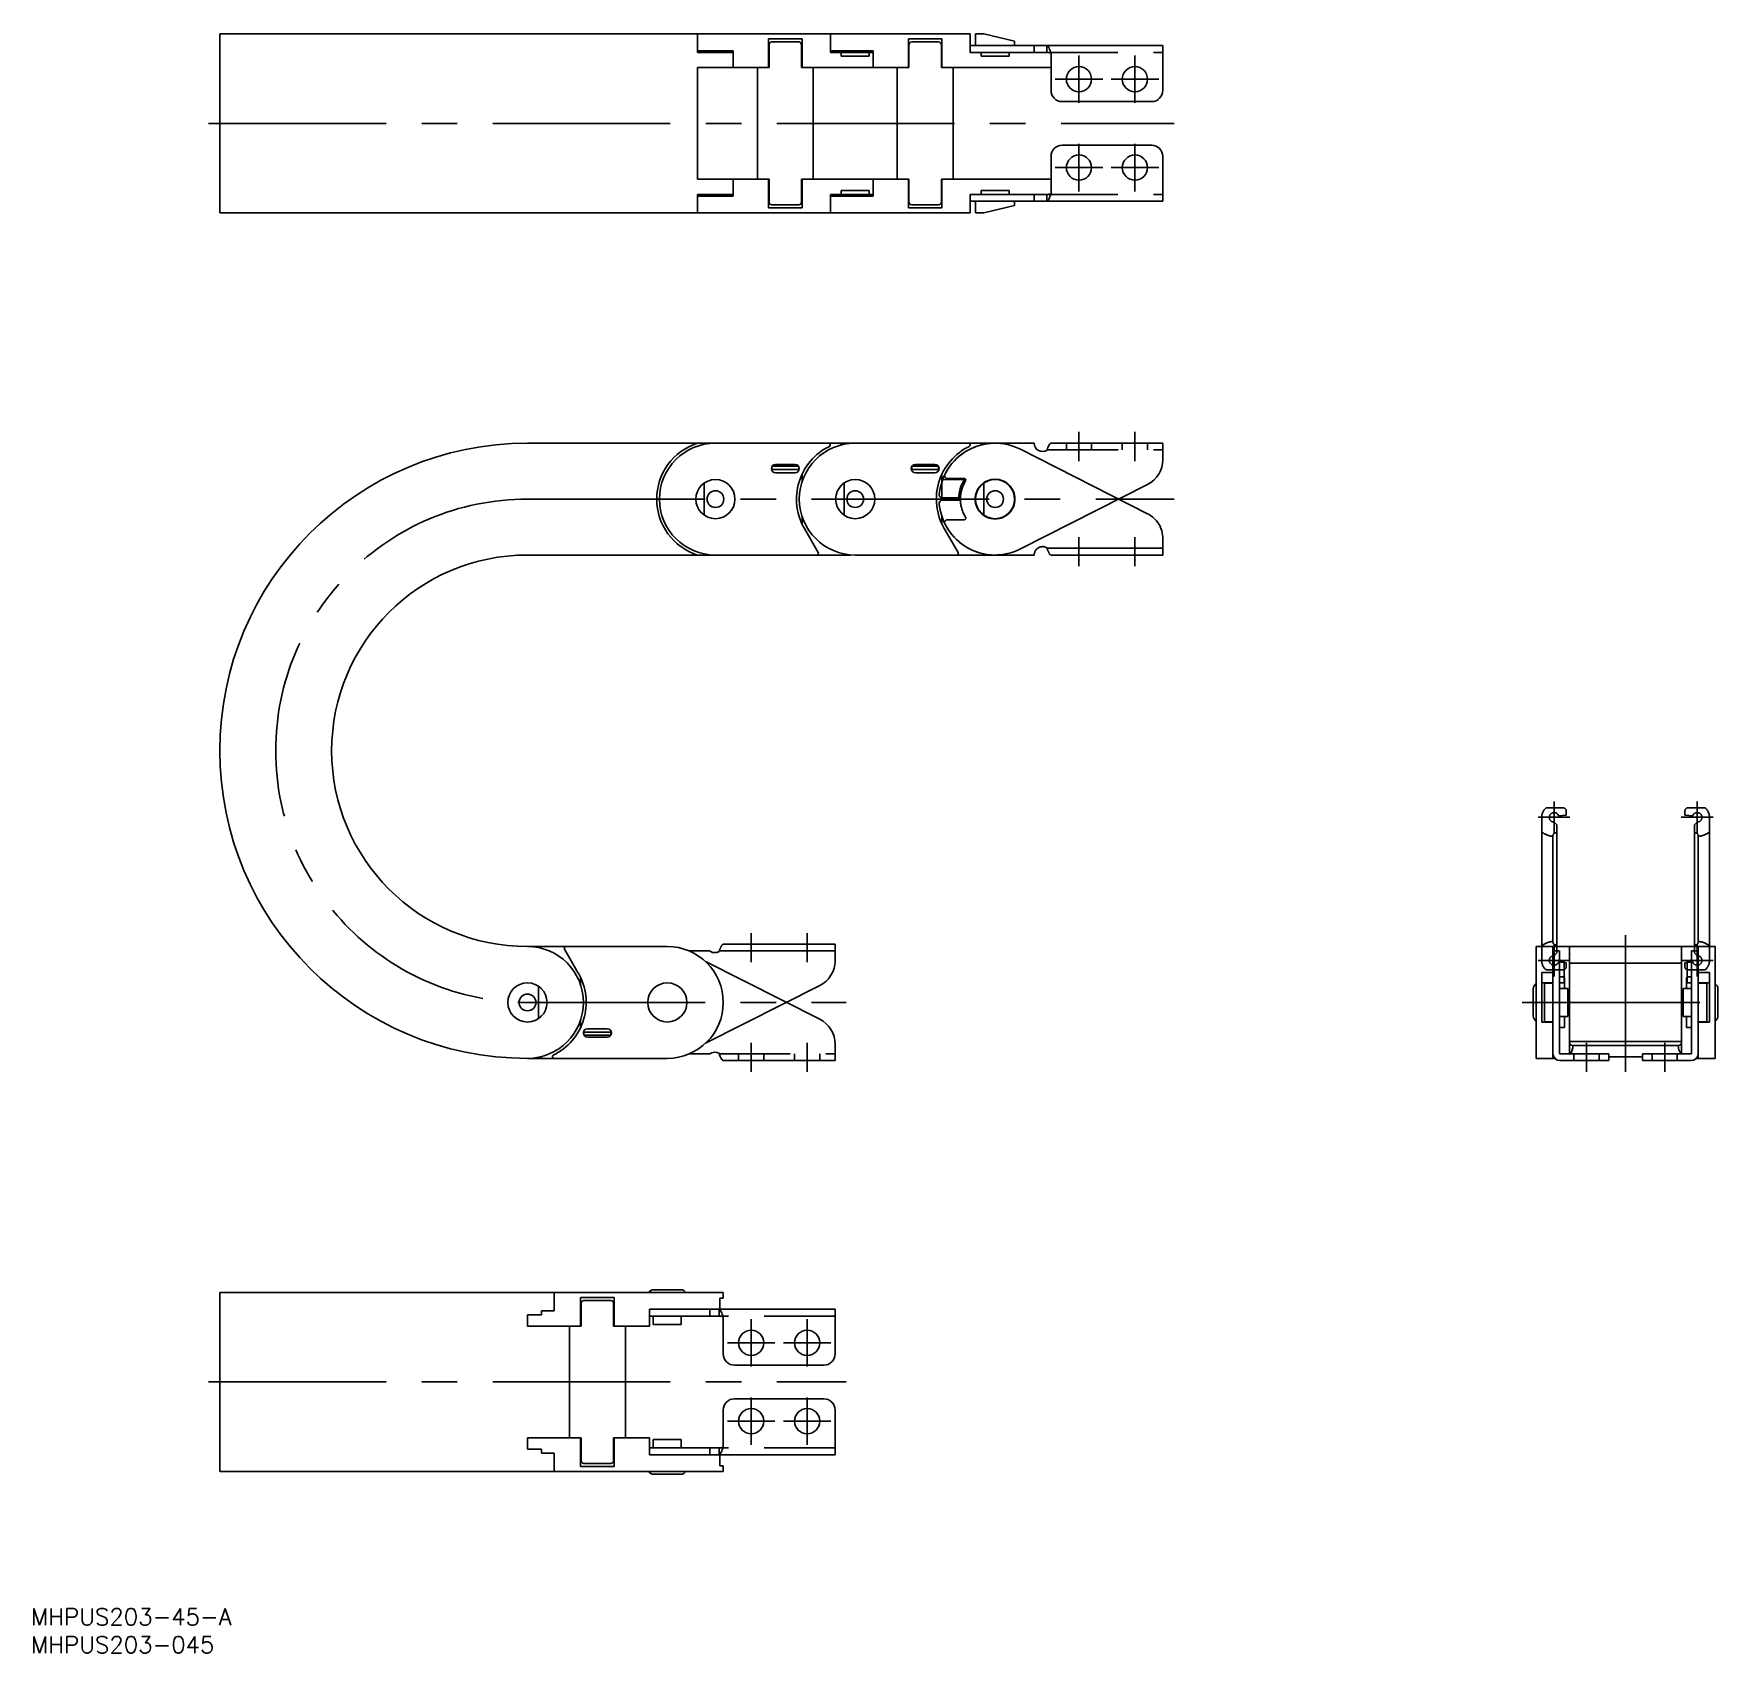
# Model space of a CAD drawing. Extents: x -113 to 190, y -116 to 173.
import ezdxf

# ---------------------------------------------------------------- set-up
doc = ezdxf.new("R2010")
doc.units = 0
for name, pattern in [('CENTER', [50.8, 31.75, -6.35, 6.35, -6.35]), ('DASHED', [19.05, 12.7, -6.35]), ('PHANTOM', [63.5, 31.75, -6.35, 6.35, -6.35, 6.35, -6.35])]:
    doc.linetypes.add(name, pattern=pattern)
doc.layers.get('0').update_dxf_attribs({"linetype": 'CONTINUOUS'})
doc.layers.add('CENTER', color=1, linetype='CENTER')
doc.styles.get("Standard").update_dxf_attribs({"font": 'txt.shx', "height": 3, "bigfont": 'bigfont.shx'})

msp = doc.modelspace()

# ---------------------------------------------------------------- linework, layer by layer
at = {"color": 7, "linetype": 'CONTINUOUS'}
for p, q in [((-80.01, 173.18), (-80.01, 141.18)), ((54.15, 173.18), (-80.01, 173.18)), ((5.4, 169.88), (5.4, 173.18)), ((29.15, 169.88), (29.15, 173.18)), ((54.15, 169.88), (54.15, 173.18)), ((55.1, 173.18), (55.1, 171.08)), ((56.6, 173.18), (55.1, 173.18)), ((62.1, 171.86), (56.6, 173.18)), ((5.4, 170.18), (11.8, 170.18)), ((11.8, 169.88), (5.4, 169.88)), ((11.8, 170.18), (11.8, 167.18)), ((18.1, 172.28), (18.1, 167.18)), ((18.1, 172.28), (24.1, 172.28)), ((18.2, 170.73), (18.1, 170.73)), ((18.2, 167.18), (18.2, 171.24)), ((23.5, 171.74), (18.7, 171.74)), ((24, 171.24), (24, 167.18)), ((24.1, 170.73), (24, 170.73)), ((24.1, 172.28), (24.1, 167.18)), ((29.15, 170.18), (36.8, 170.18)), ((29.15, 169.88), (36.8, 169.88)), ((30.1, 170.18), (30.1, 169.88)), ((31.1, 169.18), (31.1, 169.88)), ((36.1, 169.18), (36.1, 169.88)), ((36.8, 170.18), (36.8, 167.18)), ((43.1, 172.28), (43.1, 167.18)), ((43.1, 172.28), (49.1, 172.28)), ((43.2, 170.73), (43.1, 170.73)), ((43.2, 167.18), (43.2, 171.24)), ((48.5, 171.74), (43.7, 171.74)), ((49, 171.24), (49, 167.18)), ((49.1, 171.08), (49, 171.08)), ((49.1, 170.73), (49, 170.73)), ((49.1, 172.28), (49.1, 167.18)), ((88.6, 171.08), (54.15, 171.08)), ((67.85, 169.88), (54.15, 169.88)), ((56.1, 169.18), (56.1, 169.88)), ((61.1, 169.18), (61.1, 169.88)), ((62.1, 171.08), (62.1, 171.86)), ((65.6, 169.88), (65.6, 171.08)), ((67.85, 169.88), (67.85, 171.08)), ((68.6, 163.08), (68.6, 169.78)), ((88.6, 171.08), (88.6, 163.08)), ((5.4, 147.18), (5.4, 167.18)), ((18.2, 167.18), (5.4, 167.18)), ((16.1, 167.18), (16.1, 147.18)), ((18.1, 169.23), (18.2, 169.23)), ((18.1, 168.08), (18.2, 168.08)), ((24, 169.23), (24.1, 169.23)), ((24, 168.08), (24.1, 168.08)), ((24, 167.18), (43.2, 167.18)), ((26.1, 167.18), (26.1, 147.18)), ((36.1, 169.18), (31.1, 169.18)), ((41.1, 167.18), (41.1, 147.18)), ((43.1, 169.23), (43.2, 169.23)), ((43.1, 168.08), (43.2, 168.08)), ((49, 169.23), (49.1, 169.23)), ((49, 168.08), (49.1, 168.08)), ((49, 167.18), (68.6, 167.18)), ((51.1, 167.18), (51.1, 147.18)), ((61.1, 169.18), (56.1, 169.18)), ((86.6, 161.08), (70.6, 161.08)), ((70.6, 153.28), (86.6, 153.28)), ((68.6, 144.58), (68.6, 151.28)), ((88.6, 151.28), (88.6, 143.28)), ((18.2, 147.18), (5.4, 147.18)), ((11.8, 144.18), (11.8, 147.18)), ((18.1, 147.18), (18.1, 142.08)), ((18.1, 146.28), (18.2, 146.28)), ((18.2, 143.12), (18.2, 147.18)), ((24, 147.18), (43.2, 147.18)), ((24, 147.18), (24, 143.12)), ((24, 146.28), (24.1, 146.28)), ((24.1, 147.18), (24.1, 142.08)), ((36.8, 144.18), (36.8, 147.18)), ((43.1, 147.18), (43.1, 142.08)), ((43.1, 146.28), (43.2, 146.28)), ((43.2, 143.12), (43.2, 147.18)), ((49, 147.18), (68.6, 147.18)), ((49, 147.18), (49, 143.12)), ((49, 146.28), (49.1, 146.28)), ((49.1, 147.18), (49.1, 142.08)), ((11.8, 144.48), (5.4, 144.48)), ((5.4, 141.18), (5.4, 144.48)), ((5.4, 144.18), (11.8, 144.18)), ((18.2, 145.13), (18.1, 145.13)), ((18.1, 143.63), (18.2, 143.63)), ((23.5, 142.62), (18.7, 142.62)), ((24.1, 145.13), (24, 145.13)), ((24, 143.63), (24.1, 143.63)), ((29.15, 141.18), (29.15, 144.48)), ((29.15, 144.48), (36.8, 144.48)), ((29.15, 144.18), (36.8, 144.18)), ((30.1, 144.48), (30.1, 144.18)), ((36.1, 145.18), (31.1, 145.18)), ((31.1, 145.18), (31.1, 144.48)), ((36.1, 145.18), (36.1, 144.48)), ((43.2, 145.13), (43.1, 145.13)), ((43.1, 143.63), (43.2, 143.63)), ((48.5, 142.62), (43.7, 142.62)), ((49.1, 145.13), (49, 145.13)), ((49, 143.63), (49.1, 143.63)), ((49.1, 143.28), (49, 143.28)), ((67.85, 144.48), (54.15, 144.48)), ((54.15, 141.18), (54.15, 144.48)), ((88.6, 143.28), (54.15, 143.28)), ((55.1, 143.28), (55.1, 141.18)), ((61.1, 145.18), (56.1, 145.18)), ((56.1, 145.18), (56.1, 144.48)), ((62.1, 142.5), (56.6, 141.18)), ((61.1, 145.18), (61.1, 144.48)), ((62.1, 142.5), (62.1, 143.28)), ((65.6, 143.28), (65.6, 144.48)), ((67.85, 144.48), (67.85, 143.28)), ((54.15, 141.18), (-80.01, 141.18)), ((18.1, 142.08), (24.1, 142.08)), ((43.1, 142.08), (49.1, 142.08)), ((56.6, 141.18), (55.1, 141.18)), ((65.6, 100), (-25.01, 100)), ((31.1, 100), (31.1, 99.68)), ((56.1, 100), (56.1, 99.68)), ((68.6, 100), (88.6, 100)), ((88.6, 97.07), (88.6, 100)), ((18.7, 95.82), (18.7, 95.3)), ((23.5, 95.3), (18.7, 95.3)), ((23.47, 95.87), (18.73, 95.87)), ((22.85, 96.2), (19.35, 96.2)), ((19.35, 94.7), (22.85, 94.7)), ((23.5, 95.82), (23.5, 95.3)), ((24.1, 94.47), (24.1, 93.12)), ((43.7, 95.82), (43.7, 95.3)), ((48.5, 95.3), (43.7, 95.3)), ((48.47, 95.87), (43.73, 95.87)), ((47.85, 96.2), (44.35, 96.2)), ((44.35, 94.7), (47.85, 94.7)), ((48.5, 95.82), (48.5, 95.3)), ((49.1, 94.47), (49.1, 89.8)), ((6.6, 92.87), (6.6, 87.13)), ((24.23, 93.5), (24.1, 93.5)), ((31.6, 92.87), (31.6, 87.13)), ((53.12, 93.5), (49.1, 93.5)), ((50.08, 93.7), (53.06, 93.7)), ((56.6, 92.87), (56.6, 87.13)), ((58.01, 93.5), (59.19, 93.5)), ((63.12, 81.08), (85.86, 92.61)), ((49.1, 90), (52.1, 90)), ((52.1, 89.8), (49.13, 89.8)), ((24.1, 86.88), (24.1, 85.53)), ((49.1, 86.88), (49.1, 85.53)), ((24.51, 84.75), (26.99, 80.45)), ((49.51, 84.75), (51.99, 80.45)), ((-25.01, 80), (32.81, 80)), ((32.82, 80.03), (32.81, 80)), ((33.6, 80), (58.6, 80)), ((57.82, 80.03), (57.81, 80)), ((0, 10), (-25.01, 10)), ((-24.22, 9.97), (-24.21, 10)), ((-15.91, 5.25), (-18.39, 9.55)), ((155.33, -10), (155.33, 10)), ((155.33, 10), (187.33, 10)), ((158.33, 10), (158.33, -9.1)), ((159.53, 9.2), (158.33, 9.2)), ((159.53, 9.2), (159.53, -9.1)), ((161.33, 10), (161.33, -9.2)), ((181.33, -9.2), (181.33, 10)), ((183.13, -9.1), (183.13, 9.2)), ((183.13, 9.2), (184.33, 9.2)), ((184.33, 10), (184.33, -9.1)), ((187.33, -10), (187.33, 10)), ((6.83, 7.31), (27.25, -3.01)), ((160.33, 7.42), (159.53, 7.42)), ((160.33, 7.42), (160.33, 3.5)), ((161.33, 7), (181.33, 7)), ((182.33, 7.42), (182.33, 3.5)), ((182.33, 7.42), (183.13, 7.42)), ((-15.5, 3.12), (-15.5, 4.47)), ((156.33, -3.5), (156.33, 5.37)), ((156.33, 5.37), (158.33, 5.37)), ((156.33, 3.5), (158.33, 3.5)), ((156.83, 3.5), (156.83, -3.5)), ((158.33, 3.45), (156.83, 3.45)), ((160.33, 4.6), (159.53, 4.6)), ((160.33, 3.5), (159.53, 3.5)), ((160.33, 4.47), (160.43, 4.47)), ((160.43, 4.47), (160.43, 2.5)), ((182.33, 4.47), (182.23, 4.47)), ((182.23, 4.47), (182.23, 2.5)), ((182.33, 4.6), (183.13, 4.6)), ((182.33, 3.5), (183.13, 3.5)), ((186.33, 5.37), (184.33, 5.37)), ((186.33, 3.5), (184.33, 3.5)), ((185.83, 3.45), (184.33, 3.45)), ((185.83, 3.5), (185.83, -3.5)), ((186.33, 5.37), (186.33, -3.5)), ((-23, -2.87), (-23, 2.87)), ((154.83, 2.45), (154.83, -2.45)), ((161.03, 2.5), (159.53, 2.5)), ((161.03, 2.5), (161.03, -2.5)), ((181.63, 2.5), (181.63, -2.5)), ((183.13, 2.5), (181.63, 2.5)), ((187.83, 2.45), (187.83, -2.45)), ((159.53, -2.5), (161.03, -2.5)), ((160.43, -2.5), (160.43, -4.47)), ((181.63, -2.5), (183.13, -2.5)), ((182.23, -2.5), (182.23, -4.47)), ((-15.63, -3.5), (-15.5, -3.5)), ((-15.5, -4.47), (-15.5, -3.12)), ((-14.9, -5.3), (-10.1, -5.3)), ((-14.9, -5.82), (-14.9, -5.3)), ((-14.87, -5.87), (-10.13, -5.87)), ((-10.75, -4.7), (-14.25, -4.7)), ((-10.1, -5.82), (-10.1, -5.3)), ((158.33, -3.5), (156.33, -3.5)), ((156.83, -3.45), (158.33, -3.45)), ((160.43, -4.47), (159.53, -4.47)), ((182.23, -4.47), (183.13, -4.47)), ((184.33, -3.45), (185.83, -3.45)), ((184.33, -3.5), (186.33, -3.5)), ((-14.25, -6.2), (-10.75, -6.2)), ((30, -7.48), (30, -10.4)), ((161.33, -7), (181.33, -7)), ((161.83, -7.7), (180.83, -7.7)), ((-25.01, -10), (0, -10)), ((-22.5, -10), (-22.5, -9.68)), ((7.6, -9.2), (3.92, -9.2)), ((30, -10.4), (10, -10.4)), ((155.33, -10), (158.7, -10)), ((158.33, -9.2), (158.33, -10)), ((158.34, -9.2), (158.33, -9.2)), ((159.63, -9.2), (168.33, -9.2)), ((159.63, -10.4), (168.33, -10.4)), ((168.33, -9.2), (168.33, -10.4)), ((174.33, -9.7), (168.33, -9.7)), ((183.03, -9.2), (174.33, -9.2)), ((174.33, -9.2), (174.33, -10.4)), ((183.03, -10.4), (174.33, -10.4)), ((187.33, -10), (183.97, -10)), ((184.33, -9.2), (184.33, -10)), ((184.33, -9.2), (184.33, -9.2)), ((-2.45, -51.37), (2.45, -51.37)), ((-80.01, -51.87), (10, -51.87)), ((-80.01, -51.87), (-80.01, -83.87)), ((-20.25, -55.17), (-20.25, -51.87)), ((-15.5, -57.87), (-15.5, -52.77)), ((-9.5, -52.77), (-15.5, -52.77)), ((-15.4, -54.32), (-15.5, -54.32)), ((-15.4, -57.87), (-15.4, -53.81)), ((-14.9, -53.31), (-10.1, -53.31)), ((-9.6, -53.81), (-9.6, -57.87)), ((-9.5, -54.32), (-9.6, -54.32)), ((-9.5, -57.87), (-9.5, -52.77)), ((9.37, -54.87), (9.37, -52.87)), ((9.37, -52.87), (10, -52.87)), ((10, -52.87), (10, -51.87)), ((-25, -55.87), (-22.5, -55.87)), ((-25, -55.87), (-25, -57.87)), ((-20.25, -55.17), (-22.5, -55.17)), ((-22.5, -55.87), (-22.5, -55.17)), ((-15.5, -55.82), (-15.4, -55.82)), ((-15.4, -56.97), (-15.5, -56.97)), ((-9.6, -55.82), (-9.5, -55.82)), ((-9.5, -56.97), (-9.6, -56.97)), ((30, -54.87), (-3.2, -54.87)), ((-3.2, -54.87), (-3.2, -57.87)), ((9.25, -56.07), (-3.2, -56.07)), ((-2.5, -56.07), (-2.5, -57.57)), ((-2.5, -57.57), (2.5, -57.57)), ((2.5, -57.57), (2.5, -56.07)), ((7.6, -56.07), (7.6, -54.87)), ((9.25, -56.07), (9.25, -54.87)), ((10, -62.87), (10, -56.17)), ((30, -62.87), (30, -54.87)), ((-15.4, -57.87), (-25, -57.87)), ((-17.5, -77.87), (-17.5, -57.87)), ((-9.6, -57.87), (-3.2, -57.87)), ((-7.5, -77.87), (-7.5, -57.87)), ((28, -64.87), (12, -64.87)), ((28, -70.87), (12, -70.87)), ((10, -72.87), (10, -79.57)), ((30, -80.87), (30, -72.87)), ((-15.4, -77.87), (-25, -77.87)), ((-25, -79.87), (-25, -77.87)), ((-15.5, -82.97), (-15.5, -77.87)), ((-15.4, -78.77), (-15.5, -78.77)), ((-15.4, -81.93), (-15.4, -77.87)), ((-9.6, -77.87), (-3.2, -77.87)), ((-9.6, -77.87), (-9.6, -81.93)), ((-9.5, -78.77), (-9.6, -78.77)), ((-9.5, -82.97), (-9.5, -77.87)), ((-3.2, -80.87), (-3.2, -77.87)), ((2.5, -78.17), (-2.5, -78.17)), ((-2.5, -78.17), (-2.5, -79.67)), ((2.5, -79.67), (2.5, -78.17)), ((-25, -79.87), (-22.5, -79.87)), ((-22.5, -79.87), (-22.5, -80.57)), ((-20.25, -80.57), (-22.5, -80.57)), ((-20.25, -80.57), (-20.25, -83.87)), ((-15.4, -79.92), (-15.5, -79.92)), ((-15.5, -81.42), (-15.4, -81.42)), ((-9.5, -79.92), (-9.6, -79.92)), ((-9.6, -81.42), (-9.5, -81.42)), ((9.25, -79.67), (-3.2, -79.67)), ((30, -80.87), (-3.2, -80.87)), ((7.6, -79.67), (7.6, -80.87)), ((9.25, -79.67), (9.25, -80.87)), ((9.37, -80.87), (9.37, -82.87)), ((-80.01, -83.87), (10, -83.87)), ((-9.5, -82.97), (-15.5, -82.97)), ((-14.9, -82.43), (-10.1, -82.43)), ((-2.45, -84.37), (2.45, -84.37)), ((10, -82.87), (9.37, -82.87)), ((10, -83.87), (10, -82.87))]:
    msp.add_line(p, q, dxfattribs=at)
at = {"color": 3, "linetype": 'DASHED'}
for p, q in [((67.85, 169.88), (88.6, 169.88)), ((67.85, 144.48), (88.6, 144.48)), ((67.88, 98.8), (88.6, 98.8)), ((71.35, 98.8), (71.35, 100)), ((75.85, 100), (75.85, 98.8)), ((81.35, 98.8), (81.35, 100)), ((85.85, 100), (85.85, 98.8)), ((9.28, -9.2), (30, -9.2)), ((12.75, -10.4), (12.75, -9.2)), ((17.25, -9.2), (17.25, -10.4)), ((22.75, -10.4), (22.75, -9.2)), ((27.25, -9.2), (27.25, -10.4)), ((162.08, -10.4), (162.08, -9.2)), ((166.58, -9.2), (166.58, -10.4)), ((176.08, -10.4), (176.08, -9.2)), ((180.58, -9.2), (180.58, -10.4)), ((30, -56.07), (9.25, -56.07)), ((30, -79.67), (9.25, -79.67))]:
    msp.add_line(p, q, dxfattribs=at)
at = {"color": 3, "linetype": 'PHANTOM'}
for p, q in [((63.12, 98.92), (85.86, 87.39)), ((52.1, 90.2), (49.13, 90.2)), ((50.08, 86.3), (53.06, 86.3)), ((73.6, 78), (73.6, 83.2)), ((83.6, 78), (83.6, 83.2)), ((88.6, 82.93), (88.6, 80)), ((65.6, 80), (58.6, 80)), ((67.88, 81.2), (88.6, 81.2)), ((68.6, 80), (88.6, 80)), ((157.14, 34.8), (160.13, 34.8)), ((158.53, 30.25), (158.53, 35.95)), ((159.34, 33.37), (160.73, 33.49)), ((160.73, 34.2), (160.73, 33.49)), ((181.93, 34.2), (181.93, 33.49)), ((183.33, 33.37), (181.93, 33.49)), ((185.53, 34.8), (182.53, 34.8)), ((184.13, 30.25), (184.13, 35.95)), ((161.38, 33.1), (155.68, 33.1)), ((156.33, 7.5), (156.33, 33.1)), ((158.53, 32.25), (159.03, 31.75)), ((159.03, 8.85), (159.03, 31.75)), ((181.28, 33.1), (186.98, 33.1)), ((184.13, 32.25), (183.63, 31.75)), ((183.63, 8.85), (183.63, 31.75)), ((186.33, 7.5), (186.33, 33.1)), ((156.33, 30.3), (156.61, 30.3)), ((158.33, 10.8), (158.33, 29.8)), ((158.83, 30.3), (159.03, 30.3)), ((183.83, 30.3), (183.63, 30.3)), ((184.33, 10.8), (184.33, 29.8)), ((186.33, 30.3), (186.06, 30.3)), ((15, 7.2), (15, 12.4)), ((25, 7.2), (25, 12.4)), ((7.6, 9.2), (3.92, 9.2)), ((9.28, 9.2), (30, 9.2)), ((30, 10.4), (10, 10.4)), ((30, 7.48), (30, 10.4)), ((156.33, 10.3), (156.61, 10.3)), ((158.53, 4.65), (158.53, 10.35)), ((158.83, 10.3), (159.03, 10.3)), ((183.83, 10.3), (183.63, 10.3)), ((184.13, 4.65), (184.13, 10.35)), ((186.33, 10.3), (186.06, 10.3)), ((161.38, 7.5), (155.68, 7.5)), ((158.53, 8.35), (159.03, 8.85)), ((159.34, 7.23), (160.73, 7.11)), ((160.73, 6.4), (160.73, 7.11)), ((181.28, 7.5), (186.98, 7.5)), ((183.33, 7.23), (181.93, 7.11)), ((181.93, 6.4), (181.93, 7.11)), ((184.13, 8.35), (183.63, 8.85)), ((157.14, 5.8), (160.13, 5.8)), ((185.53, 5.8), (182.53, 5.8)), ((6.83, -7.31), (27.25, 3.01))]:
    msp.add_line(p, q, dxfattribs=at)
at = {"color": 7, "linetype": 'CONTINUOUS'}
for centre, radius in [((73.6, 165.08), 2.25), ((83.6, 165.08), 2.25), ((73.6, 149.28), 2.25), ((83.6, 149.28), 2.25), ((8.6, 90), 3.5), ((8.6, 90), 1.5), ((33.6, 90), 3.5), ((33.6, 90), 1.5), ((58.6, 90), 3.55), ((58.6, 90), 3.5), ((58.6, 90), 1.5), ((-25, 0), 3.5), ((0, 0), 3.5), ((-25, 0), 1.5), ((15, -60.87), 2.25), ((25, -60.87), 2.25), ((15, -74.87), 2.25), ((25, -74.87), 2.25)]:
    msp.add_circle(centre, radius, dxfattribs=at)
at = {"color": 3, "linetype": 'PHANTOM'}
msp.add_circle((58.6, 90), 3.55, dxfattribs=at)
at = {"color": 7, "linetype": 'CONTINUOUS'}
for centre, radius, start, end in [((18.7, 171.24), 0.5, 90, 180), ((23.5, 171.24), 0.5, 0, 90), ((43.7, 171.24), 0.5, 90, 180), ((48.5, 171.24), 0.5, 0, 90), ((67.83, 170.84), 0.243, 52.5748, 86.7865), ((67.76, 166.37), 3.51, 76.2231, 88.621), ((67.12, 170.14), 1.24, 23.0978, 45.9017), ((58.79, 166.34), 10.39, 19.3482, 24.3701), ((70.6, 163.08), 2, 180, 270), ((86.6, 163.08), 2, 270, 0), ((70.6, 151.28), 2, 90, 180), ((86.6, 151.28), 2, 0, 90), ((18.7, 143.12), 0.5, 180, 270), ((23.5, 143.12), 0.5, 270, 0), ((43.7, 143.12), 0.5, 180, 270), ((48.5, 143.12), 0.5, 270, 0), ((67.76, 147.99), 3.51, 271.379, 283.7769), ((67.83, 143.53), 0.243, 273.2135, 307.4252), ((67.12, 144.23), 1.24, 314.0983, 336.9022), ((58.79, 148.03), 10.39, 335.6299, 340.6518), ((-25.01, 45), 55, 90, 270), ((8.6, 90), 10.5, 107.7528, 252.2472), ((8.6, 90), 10, 90, 270), ((33.6, 90), 10.5, 116.0843, 210), ((33.6, 90), 10, 90, 270), ((28.85, 99.7), 0.3, 296.0843, 90), ((58.6, 90), 10.5, 116.0843, 210), ((58.6, 90), 10, 90, 153.7617), ((53.85, 99.7), 0.3, 296.0843, 90), ((67.1, 100), 1.5, 180, 299.9264), ((74, 96.69), 6.47, 151.2539, 161.9158), ((68.71, 99.56), 0.451, 103.7318, 147.5726), ((83.6, 97.07), 5, 296.8883, 0), ((19.35, 95.45), 0.75, 90, 270), ((18.7, 95.8), 0.5, 260.0563, 270), ((22.85, 95.45), 0.75, 270, 90), ((23.5, 95.8), 0.5, 270, 279.9437), ((44.35, 95.45), 0.75, 90, 270), ((43.7, 95.8), 0.5, 260.0563, 270), ((47.85, 95.45), 0.75, 270, 90), ((48.5, 95.8), 0.5, 270, 279.9437), ((50.08, 94.2), 0.5, 153.7617, 270), ((58.6, 90), 6.5, 147.421, 180), ((58.6, 90), 6.2, 148.4611, 179.1185), ((53.06, 93.4), 0.3, 328.4611, 90), ((49.13, 89.3), 0.5, 90, 184.2256), ((58.6, 90), 10, 184.2256, 296.8883), ((52.1, 90.1), 0.3, 270, 359.1185), ((-25.01, 45), 35, 90, 270), ((26.73, 80.3), 0.3, 270, 30), ((51.73, 80.3), 0.3, 270, 30), ((-25, 0), 10, 270, 90), ((-18.13, 9.7), 0.3, 90, 210), ((0, 0), 10, 270, 90), ((-25, 0), 10.5, 296.0843, 30), ((155.83, 2.45), 1, 120, 180), ((186.83, 2.45), 1, 0, 60), ((25, -7.48), 5, 0, 63.1979), ((155.83, -2.45), 1, 180, 240), ((186.83, -2.45), 1, 300, 0), ((-14.25, -5.45), 0.75, 90, 270), ((-14.9, -5.8), 0.5, 90, 99.9437), ((-10.75, -5.45), 0.75, 270, 90), ((-10.1, -5.8), 0.5, 80.0563, 90), ((8.5, -10.4), 1.5, 60.0736, 126.8699), ((161.83, -7.2), 0.5, 180, 270), ((158.53, -7.5), 3.4, 330, 356.6277), ((184.13, -7.5), 3.4, 183.3723, 210), ((180.83, -7.2), 0.5, 270, 0), ((-20.25, -9.7), 0.3, 116.0843, 270), ((15.4, -7.09), 6.47, 198.0842, 208.7461), ((10.11, -9.96), 0.451, 212.4274, 256.2682), ((159.63, -9.1), 1.3, 180, 270), ((159.63, -9.1), 0.1, 180, 270), ((183.03, -9.1), 0.1, 270, 0), ((183.03, -9.1), 1.3, 270, 0), ((-2.45, -52.37), 1, 90, 150), ((2.45, -52.37), 1, 30, 90), ((-14.9, -53.81), 0.5, 90, 180), ((-10.1, -53.81), 0.5, 0, 90), ((9.23, -55.11), 0.24, 53.9224, 86.3025), ((9.16, -59.58), 3.51, 76.2228, 88.6213), ((8.58, -55.77), 1.17, 23.6397, 47.3055), ((0.33, -59.56), 10.24, 19.3278, 24.5442), ((12, -62.87), 2, 180, 270), ((28, -62.87), 2, 270, 0), ((12, -72.87), 2, 90, 180), ((28, -72.87), 2, 0, 90), ((9.16, -76.16), 3.51, 271.3787, 283.7772), ((9.23, -80.63), 0.24, 273.6975, 306.0776), ((8.58, -79.97), 1.17, 312.6945, 336.3603), ((0.33, -76.18), 10.24, 335.4558, 340.6722), ((-14.9, -81.93), 0.5, 180, 270), ((-10.1, -81.93), 0.5, 270, 0), ((-2.45, -83.37), 1, 210, 270), ((2.45, -83.37), 1, 270, 330)]:
    msp.add_arc(centre, radius, start, end, dxfattribs=at)
at = {"color": 3, "linetype": 'PHANTOM'}
for centre, radius, start, end in [((58.6, 90), 10, 63.1117, 175.7744), ((49.13, 90.7), 0.5, 175.7744, 270), ((52.1, 89.9), 0.3, 0.8815, 90), ((58.6, 90), 6.2, 180.8815, 211.5389), ((50.08, 85.8), 0.5, 90, 206.2383), ((58.6, 90), 10, 206.2383, 270), ((53.06, 86.6), 0.3, 270, 31.5389), ((83.6, 82.93), 5, 0, 63.1117), ((67.1, 80), 1.5, 60.0736, 180), ((74, 83.31), 6.47, 198.0842, 208.7461), ((68.71, 80.44), 0.451, 212.4274, 256.2682), ((158.53, 33.1), 2.2, 129.4006, 180), ((158.53, 33.1), 0.85, 18.2919, 270), ((160.13, 34.2), 0.6, 0, 90), ((182.53, 34.2), 0.6, 90, 180), ((184.13, 33.1), 0.85, 270, 161.7081), ((184.13, 33.1), 2.2, 0, 50.5994), ((158.53, 33.1), 3.4, 235.4397, 266.6277), ((158.83, 29.8), 0.5, 90, 180), ((183.83, 29.8), 0.5, 0, 90), ((184.13, 33.1), 3.4, 273.3723, 304.5603), ((8.5, 10.4), 1.5, 233.1301, 299.9264), ((15.4, 7.09), 6.47, 151.2539, 161.9158), ((10.11, 9.96), 0.451, 103.7318, 147.5726), ((158.53, 7.5), 3.4, 93.3723, 124.5603), ((158.83, 10.8), 0.5, 180, 270), ((183.83, 10.8), 0.5, 270, 0), ((184.13, 7.5), 3.4, 55.4397, 86.6277), ((25, 7.48), 5, 296.8021, 0), ((158.53, 7.5), 2.2, 180, 230.5994), ((158.53, 7.5), 0.85, 90, 341.7081), ((160.13, 6.4), 0.6, 270, 0), ((182.53, 6.4), 0.6, 180, 270), ((184.13, 7.5), 0.85, 198.2919, 90), ((184.13, 7.5), 2.2, 309.4006, 0)]:
    msp.add_arc(centre, radius, start, end, dxfattribs=at)
at = {"layer": 'CENTER', "color": 1, "linetype": 'CENTER'}
for p, q in [((73.6, 160.83), (73.6, 169.33)), ((83.6, 160.83), (83.6, 169.33)), ((69.35, 165.08), (77.85, 165.08)), ((79.35, 165.08), (87.85, 165.08)), ((-82.01, 157.18), (90.6, 157.18)), ((73.6, 145.03), (73.6, 153.53)), ((83.6, 145.03), (83.6, 153.53)), ((69.35, 149.28), (77.85, 149.28)), ((79.35, 149.28), (87.85, 149.28)), ((73.6, 102), (73.6, 96.8)), ((83.6, 102), (83.6, 96.8)), ((-25.01, 90), (90.6, 90)), ((171.33, 12), (171.33, -12.4)), ((-25.01, 0), (32, 0)), ((152.83, 0), (189.83, 0)), ((15, -7.2), (15, -12.4)), ((25, -7.2), (25, -12.4)), ((164.33, -7.2), (164.33, -12.4)), ((178.33, -7.2), (178.33, -12.4)), ((15, -65.12), (15, -56.62)), ((25, -65.12), (25, -56.62)), ((10.75, -60.87), (19.25, -60.87)), ((20.75, -60.87), (29.25, -60.87)), ((-82.01, -67.87), (32, -67.87)), ((15, -79.12), (15, -70.62)), ((25, -79.12), (25, -70.62)), ((10.75, -74.87), (19.25, -74.87)), ((20.75, -74.87), (29.25, -74.87))]:
    msp.add_line(p, q, dxfattribs=at)
msp.add_arc((-25.01, 45), 45, 90, 270, dxfattribs=at)

# ---------------------------------------------------------------- texts
at = {"color": 7, "linetype": 'CONTINUOUS'}
for s, p in [('MHPUS203-45-A', (-113.76, -111.35)), ('MHPUS203-045', (-113.76, -116.35))]:
    msp.add_text(s, height=3, dxfattribs=at).set_placement(p)

doc.saveas('drawing.dxf')
